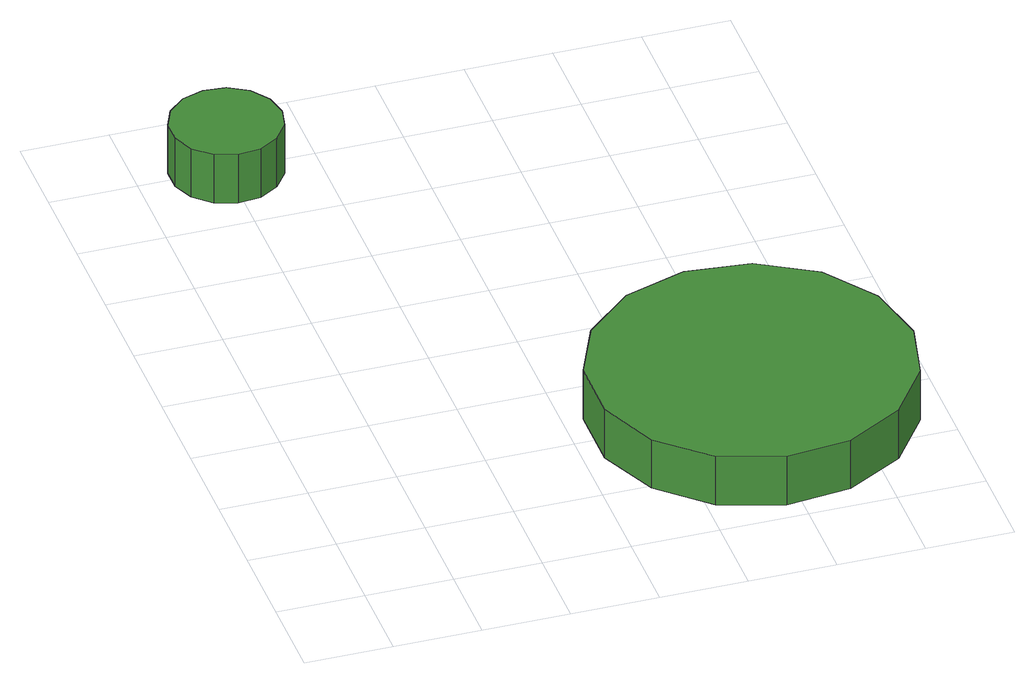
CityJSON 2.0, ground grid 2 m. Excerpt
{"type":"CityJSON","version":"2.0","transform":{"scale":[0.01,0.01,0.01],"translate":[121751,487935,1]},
"CityObjects":{
"tree1":{"type":"SolitaryVegetationObject","attributes":{"function":"something"},"geometry":[{"type":"MultiSurface","lod":"1","boundaries":[[[0,1,2,3,4,5,6,7,8,9,10,11,12,13,14]],[[15,16,17,18,19,20,21,22,23,24,25,26,27,28,29]],[[0,29,28,1]],[[1,28,27,2]],[[2,27,26,3]],[[3,26,25,4]],[[4,25,24,5]],[[5,24,23,6]],[[6,23,22,7]],[[7,22,21,8]],[[8,21,20,9]],[[9,20,19,10]],[[10,19,18,11]],[[11,18,17,12]],[[12,17,16,13]],[[13,16,15,14]],[[14,15,29,0]]]}]},
"tree2":{"type":"SolitaryVegetationObject","attributes":{"function":"something"},"geometry":[{"type":"MultiSurface","lod":"1","boundaries":[[[30,31,32,33,34,35,36,37,38,39,40,41,42,43,44]],[[45,46,47,48,49,50,51,52,53,54,55,56,57,58,59]],[[30,59,58,31]],[[31,58,57,32]],[[32,57,56,33]],[[33,56,55,34]],[[34,55,54,35]],[[35,54,53,36]],[[36,53,52,37]],[[37,52,51,38]],[[38,51,50,39]],[[39,50,49,40]],[[40,49,48,41]],[[41,48,47,42]],[[42,47,46,43]],[[43,46,45,44]],[[44,45,59,30]]]}]}
},
"vertices":[
[326,1600,159],[315,1651,159],[284,1694,159],[239,1720,159],[187,1725,159],[137,1709,159],[98,1674,159],[77,1626,159],[77,1574,159],[98,1526,159],[137,1491,159],[187,1475,159],[239,1480,159],[284,1506,159],[315,1549,159],[315,1549,32],[284,1506,32],[239,1480,32],[187,1475,32],[137,1491,32],[98,1526,32],[77,1574,32],[77,1626,32],[98,1674,32],[137,1709,32],[187,1725,32],[239,1720,32],[284,1694,32],[315,1651,32],[326,1600,32],
[1364,400,164],[1332,548,164],[1244,670,164],[1112,746,164],[962,762,164],[818,715,164],[706,614,164],[644,476,164],[644,324,164],[706,186,164],[818,85,164],[962,38,164],[1112,54,164],[1244,130,164],[1332,252,164],[1332,252,37],[1244,130,37],[1112,54,37],[962,38,37],[818,85,37],[706,186,37],[644,324,37],[644,476,37],[706,614,37],[818,715,37],[962,762,37],[1112,746,37],[1244,670,37],[1332,548,37],[1364,400,37]
]}
